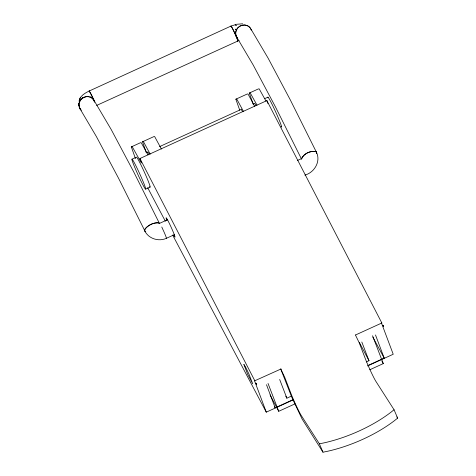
<?xml version="1.0" encoding="UTF-8"?>
<svg xmlns="http://www.w3.org/2000/svg" width="476" height="476" viewBox="0 0 476 476"><rect width="100%" height="100%" fill="white"/><g stroke="black" fill="none" stroke-linecap="round" stroke-linejoin="round"><path stroke-width="0.71" d="M80.063 108.849L78.713 104.571L78.861 103.726L79.944 100.638L82.997 97.699C85.686 96.182 89.167 96.069 91.797 97.824A8.223 7.616 -32.9 0 1 94.7 102.15M78.837 105.761L78.843 105.125L79.361 107.689L96.354 136.499L118.673 178.482L144.775 230.753M78.855 104.113L78.861 103.726M301.588 158.93C303.355 153.706 310.757 150.279 316.028 151.707L316.522 152.397L316.35 153.653L316.385 152.094L315.695 151.511C310.382 150.612 303.759 153.677 301.534 158.675M79.016 101.186C79.903 95.974 84.835 93.159 89.173 91.041L230.991 26.073M235.37 29.155L235.876 29.577L235.965 29.155M78.713 104.571L79.944 100.638L82.997 97.699L87.06 96.527L88.459 96.848M79.653 99.377L80.194 97.83M235.674 24.877L235.471 25.264L236.655 25.704M80.236 100.359L80.498 99.912M79.427 101.733L79.801 101.102M394.063 409.759L390.867 412.299A74 28.453 -23.1 0 1 323.662 442.954L319.39 443.822L301.415 415.738A14.798 0.881 65.5 0 1 290.991 393.604L284.69 377.194L280.715 368.936L291.859 397.436L302.117 419.058L322.966 452.2L327.238 451.337A74 28.453 -23.1 0 0 394.437 420.677L397.638 418.136L394.063 409.759L376.082 381.675A14.798 0.881 65.5 0 1 365.657 359.535L359.362 343.125L355.388 334.872M83.252 97.622L83.83 97.271M81.997 98.389L82.764 97.925M235.876 29.577L236.405 29.268M96.67 105.422L237.798 41.043M135.464 158.603L131.322 146.888L140.283 142.8L141.194 142.675L148.012 154.914M146.12 152.082L142.52 141.783L153.724 136.671L154.635 136.541L161.412 149.042M239.737 110.212L235.858 99.198L247.062 94.087L247.978 93.956L254.749 106.463M253.184 104.095L249.299 93.064L258.26 88.976L259.176 88.845L265.995 101.091M132.001 159.198L136.481 157.157A16.446 0.976 65.5 0 1 145.174 173.936A16.446 0.976 65.5 0 1 149.601 186.616M146.114 152.76L147.459 152.147M159.573 146.62L241.671 109.165M253.113 103.946L254.458 103.334A16.446 0.976 65.5 0 1 255.874 105.267M264.698 98.663L267.899 97.199M131.322 146.888L132.233 146.763L141.384 163.006L139.944 158.514L266.887 100.603L381.835 322.984L355.703 334.908M145.614 189.133A16.446 0.976 65.5 0 0 136.279 166.558A16.446 0.976 65.5 0 0 134.529 166.808A16.446 0.976 65.5 0 0 145.614 189.133L150.095 187.086M159.65 223.327L167.754 219.626M297.405 160.483L301.457 158.633M161.792 227.004L162.59 228.837A8.223 0.488 65.5 0 1 166.38 238.315L174.496 234.626M304.884 175.138C314.446 172.502 321.086 161.406 316.385 152.094M293.287 399.84L266.28 412.162L254.583 380.859L281.03 368.971M285.814 396.21L286.855 398.18L291.568 396.032M366.3 361.938L368.989 360.707L361.814 342.012M274.485 406.879L275.164 407.813L293.335 399.525M368.031 365.449L384.186 358.077L375.499 334.949M367.561 365.955L393.218 354.251L382.18 324.918L381.526 322.948L381.835 322.984M270.065 394.878L278.728 411.3L294.918 403.916M369.781 369.763L383.269 363.61L373.017 336.901A16.446 0.976 65.5 0 0 372.565 335.753M231.021 26.15L236.423 24.306L242.641 23.8M237.762 40.966L239.071 40.448M166.38 238.315C158.788 241.826 148.786 238.815 144.942 231.235M89.173 91.041L91.327 94.444L94.73 101.929M249.299 93.064L250.215 92.939L257.034 105.178M235.858 99.198L236.774 99.067L243.551 111.574M142.52 141.783L143.437 141.652L150.208 154.153M384.186 358.077L372.845 337.121M87.173 96.551L87.965 96.503M89.75 97.146L91.035 97.443L93.873 100.204L94.177 101.495M91.035 97.443L89.988 96.914M81.372 110.289L79.587 108.076L80.105 108.921M89.191 90.767L94.516 101.465M80.063 108.849L79.361 107.689L79.522 107.963M396.841 416.887L397.638 418.136M266.28 412.162L172.645 235.061M236.167 36.152L253.167 64.956L275.485 106.945L301.588 159.21M94.296 100.876L111.289 129.68L133.607 171.669L159.383 223.274M381.883 360.981L383.269 363.61M359.291 342.315L368.989 360.707M147.673 187.705L165.362 221.251M139.944 158.514L254.892 380.895M316.522 152.397L290.42 100.133L268.101 58.143L251.102 29.339A8.223 7.616 -32.9 0 0 239.69 26.234A8.223 7.616 -32.9 0 0 237.203 37.854M319.39 443.822L322.966 452.2M279.674 379.485L286.855 398.18M278.728 411.3L268.476 384.596A16.446 0.976 65.5 0 0 268.03 383.448M266.483 384.685L275.164 407.813M266.887 100.603L267.946 103.548M230.973 26.347A8.223 0.488 65.5 0 1 234.9 33.487A8.223 0.488 65.5 0 1 237.554 40.805M231.009 26.418A8.14 0.482 65.5 0 1 234.894 33.487A8.14 0.482 65.5 0 1 237.518 40.734M145.269 231.443A8.223 3.219 -26 0 1 145.311 228.736C148.411 225.041 153.373 222.506 158.246 222.833A8.223 3.219 -26 0 1 159.216 223.244M237.619 38.205A8.14 7.539 -32.9 0 1 239.839 26.234A8.14 7.539 -32.9 0 1 251.298 30.113M145.733 231.764A8.223 3.219 -26 0 1 145.573 228.307C148.583 225.071 152.933 222.929 157.366 222.768A8.223 3.219 -26 0 1 159.395 223.524M166.933 220.59A10.686 0.637 65.5 0 1 167.707 220.174A10.686 0.637 65.5 0 1 173.877 233.591A10.686 0.637 65.5 0 1 173.627 235.162M267.869 97.747A16.446 0.976 65.5 0 1 275.717 112.021A16.446 0.976 65.5 0 1 281.024 126.658M147.649 152.594A16.446 0.976 65.5 0 1 149.095 153.98M241.51 109.938A16.446 0.976 65.5 0 1 242.433 111.396M78.927 104.155L78.915 105.261L78.927 104.155M79.992 100.71L79.819 101.269L80.337 100.376L79.992 100.71M86.924 96.569L87.227 96.586L86.918 96.569M83.032 97.747L82.735 98.038L83.354 97.651L83.032 97.747M245.604 367.139L243.843 364.354L247.615 374.178L252.696 383.811L248.924 373.987L245.604 367.139M383.234 325.893L382.906 325.209L383.501 326.512L383.234 325.893M256.296 383.805L255.963 383.12L256.558 384.424L256.296 383.805"/></g></svg>
